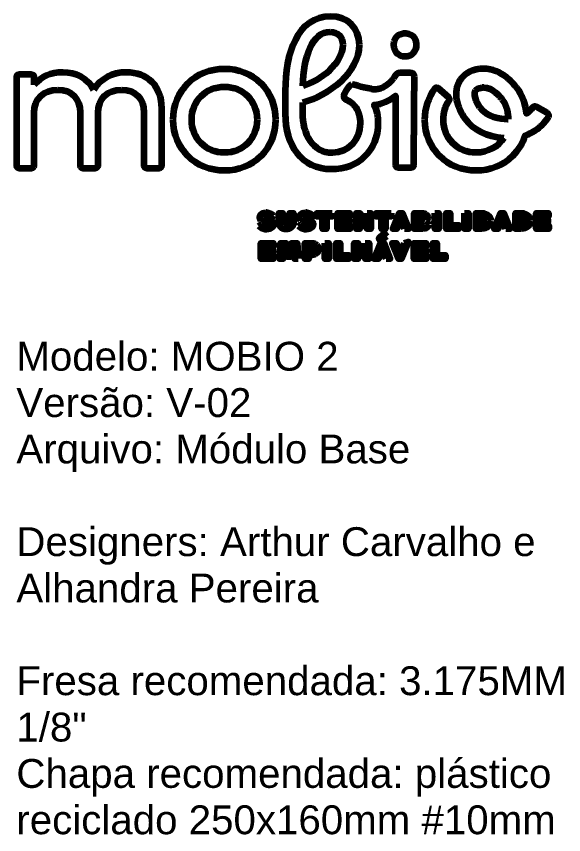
# Model space of a CAD drawing. Header units: inches. Extents: x 10737 to 13492, y 903 to 4091.
# Drawn here: x 12376 to 12816, y 3434 to 4091 of the extents above; entities that cross this region are included whole.
import ezdxf

# ---------------------------------------------------------------- set-up
doc = ezdxf.new("R2010")
doc.units = ezdxf.units.IN
doc.header["$MEASUREMENT"] = 0
doc.layers.add('PDF2_Geometry', color=7, linetype='Continuous', plot=False)
doc.styles.get("Standard").update_dxf_attribs({"font": 'arial.ttf'})

# ---------------------------------------------------------------- blocks, each defined once
blk = doc.blocks.new('Ativo 34')
at = {"layer": 'PDF2_Geometry', "lineweight": 158}
for points in [[(1.106, 10.447), (1.106, 10.916, 0.414143), (0.952, 11.069), (0.188, 11.069, 0.414143), (0.035, 10.916), (0.035, 5.617, 0.414199), (0.181, 5.471), (0.96, 5.471, 0.414234), (1.106, 5.617), (1.106, 8.783)], [(21.664, 8.716, 0.050353), (21.483, 9.255, 0.15197), (22.757, 9.798), (22.757, 5.633, 0.414196), (22.886, 5.503), (23.72, 5.503, 0.41362), (23.849, 5.632, -0.000191), (23.888, 10.912)], [(25.622, 8.365, -0.152618), (25.969, 9.514, 0.380297), (25.947, 9.69), (25.313, 10.25, 0.433501), (25.117, 10.231, 0.166927), (24.498, 8.365)], [(29.779, 6.202, 0.124287), (30.521, 7.427, 0.062677), (31.116, 7.714, 0.101098), (31.902, 8.489, 0.436845), (31.838, 8.768), (31.2, 9.132, 0.384715), (30.947, 9.077, -0.074276), (30.61, 8.726, 0.140931), (30.019, 10.276)], [(7.679, 8.804), (7.679, 6.093), (7.68, 6.093), (7.68, 5.617, 0.414313), (7.826, 5.471), (8.605, 5.471, 0.414171), (8.751, 5.617), (8.751, 7.53), (8.75, 7.53), (8.75, 9.06)], [(3.857, 8.804), (3.857, 5.617, 0.414314), (4.003, 5.471), (4.782, 5.471, 0.41417), (4.928, 5.617), (4.928, 8.783)], [(21.723, 8.176, 0.020427), (21.713, 8.378), (21.718, 8.378, 0.03153), (21.668, 8.7)], [(14.875, 2.244, 0.000303), (14.992, 2.213, 0.00214), (15.027, 2.204, -0.000431), (15.063, 2.195, 0.000938), (15.095, 2.187)], [(17.25, 2.244, 0.000326), (17.367, 2.213, 0.00214), (17.401, 2.204, -0.000431), (17.437, 2.195, 0.000938), (17.47, 2.187)]]:
    blk.add_lwpolyline(points, format="xyb", dxfattribs=at)
for points in [[(23.631, 11.169), (22.988, 11.169)], [(16.145, 10.091), (16.145, 8.716)], [(17.199, 8.805), (17.199, 9.397)], [(15.432, 2.629), (15.297, 2.486)], [(15.76, 2.229), (15.76, 2.769), (15.999, 2.769), (15.999, 2.223)], [(16.41, 2.223), (16.41, 2.769), (16.65, 2.769), (16.65, 2.223)], [(17.806, 2.629), (17.672, 2.486)], [(24.382, 1.836), (23.875, 1.836), (23.875, 2.771), (24.336, 2.771)], [(24.325, 2.59), (24.114, 2.59), (24.114, 2.395), (24.33, 2.395)], [(27.937, 1.836), (27.565, 1.836), (27.565, 2.771), (27.937, 2.771)], [(27.933, 2.562), (27.805, 2.562), (27.805, 2.045), (27.935, 2.045)], [(30.309, 1.836), (29.938, 1.836), (29.938, 2.771), (30.309, 2.771)], [(30.305, 2.562), (30.177, 2.562), (30.177, 2.045), (30.307, 2.045)], [(14.59, 1.99), (14.734, 2.121)], [(16.965, 1.99), (17.108, 2.121)], [(24.356, 2.214), (24.114, 2.214), (24.114, 2.016), (24.358, 2.016)], [(17.756, 0.274), (17.556, 0.274), (17.556, 0.035), (17.317, 0.035), (17.317, 0.97), (17.748, 0.97)], [(17.748, 0.759), (17.556, 0.759), (17.556, 0.485), (17.756, 0.485)]]:
    blk.add_lwpolyline(points, dxfattribs=at)
for points in [[(18.95, 2.771), (18.95, 2.562), (18.615, 2.562), (18.615, 1.836), (18.376, 1.836), (18.376, 2.562), (18.043, 2.562), (18.043, 2.771)], [(19.511, 2.031), (20.035, 2.031), (20.035, 1.836), (19.272, 1.836), (19.272, 2.769), (20.018, 2.769), (20.018, 2.573), (19.511, 2.573), (19.511, 2.412), (19.985, 2.412), (19.985, 2.219), (19.511, 2.219)], [(21.055, 2.771), (21.275, 2.771), (21.275, 1.836), (21.064, 1.836), (20.624, 2.421), (20.624, 1.836), (20.405, 1.836), (20.405, 2.771), (20.616, 2.771), (21.055, 2.182)], [(22.492, 2.771), (22.492, 2.562), (22.157, 2.562), (22.157, 1.836), (21.918, 1.836), (21.918, 2.562), (21.586, 2.562), (21.586, 2.771)], [(23.298, 1.836), (23.231, 2.029), (22.91, 2.029), (22.838, 1.836), (22.586, 1.836), (22.971, 2.771), (23.175, 2.771), (23.545, 1.836)], [(22.987, 2.234), (23.16, 2.234), (23.076, 2.474)], [(25.104, 2.771), (25.347, 2.771), (25.347, 1.836), (25.104, 1.836)], [(26.024, 2.047), (26.548, 2.047), (26.548, 1.836), (25.784, 1.836), (25.784, 2.771), (26.024, 2.771)], [(26.885, 2.771), (27.128, 2.771), (27.128, 1.836), (26.885, 1.836)], [(29.372, 1.836), (29.305, 2.029), (28.983, 2.029), (28.911, 1.836), (28.659, 1.836), (29.044, 2.771), (29.248, 2.771), (29.618, 1.836)], [(29.06, 2.234), (29.233, 2.234), (29.149, 2.474)], [(31.412, 2.031), (31.936, 2.031), (31.936, 1.836), (31.173, 1.836), (31.173, 2.769), (31.919, 2.769), (31.919, 2.573), (31.412, 2.573), (31.412, 2.412), (31.886, 2.412), (31.886, 2.219), (31.412, 2.219)], [(22.216, 1.376), (21.879, 1.102), (21.749, 1.259), (22.077, 1.544)], [(23.273, 0.97), (23.532, 1.044), (23.116, 0.035), (22.942, 0.035), (22.558, 0.97), (22.821, 0.97), (23.044, 0.35)], [(14.927, 0.23), (15.452, 0.23), (15.452, 0.035), (14.688, 0.035), (14.688, 0.968), (15.434, 0.968), (15.434, 0.772), (14.927, 0.772), (14.927, 0.611), (15.401, 0.611), (15.401, 0.417), (14.927, 0.417)], [(16.921, 0.035), (16.691, 0.035), (16.658, 0.755), (16.454, 0.146), (16.267, 0.146), (16.065, 0.765), (16.03, 0.035), (15.804, 0.035), (15.871, 0.97), (16.201, 0.97), (16.364, 0.465), (16.526, 0.97), (16.854, 0.97)], [(18.515, 0.97), (18.759, 0.97), (18.759, 0.035), (18.515, 0.035)], [(19.435, 0.246), (19.959, 0.246), (19.959, 0.035), (19.196, 0.035), (19.196, 0.97), (19.435, 0.97)], [(20.931, 0.97), (21.17, 0.97), (21.17, 0.035), (20.931, 0.035), (20.931, 0.417), (20.511, 0.417), (20.511, 0.035), (20.272, 0.035), (20.272, 0.97), (20.511, 0.97), (20.511, 0.626), (20.931, 0.626)], [(22.187, 0.035), (22.12, 0.228), (21.799, 0.228), (21.727, 0.035), (21.475, 0.035), (21.86, 0.97), (22.064, 0.97), (22.434, 0.035)], [(21.876, 0.433), (22.049, 0.433), (21.965, 0.673)], [(24.086, 0.23), (24.61, 0.23), (24.61, 0.035), (23.847, 0.035), (23.847, 0.968), (24.593, 0.968), (24.593, 0.772), (24.086, 0.772), (24.086, 0.611), (24.56, 0.611), (24.56, 0.417), (24.086, 0.417)], [(25.219, 0.246), (25.743, 0.246), (25.743, 0.035), (24.98, 0.035), (24.98, 0.97), (25.219, 0.97)]]:
    blk.add_lwpolyline(points, close=True, dxfattribs=at)
for centre, radius, start, end in [((23.203, 12.948), 0.553, 108.2136, 169.6569), ((21.497, 11.386), 1.194, 260.7743, 297.9289), ((28.037, 9.569), 0.726, 89.9896, 97.0145), ((29.553, 14.688), 6.29, 269.1959, 269.556), ((15.011, 2.144), 0.657, 69.0253, 90.0553), ((17.385, 2.144), 0.657, 69.0265, 90.0589), ((24.018, 41.798), 40.4, 257.1968, 257.3622), ((14.741, 1.205), 1.046, 66.7551, 68.3074), ((15.07, 2.013), 0.176, 44.9976, 52.5138), ((15.136, 2.096), 0.0738, 0.091, 17.1751), ((26.153, 40.735), 39.31, 257.1945, 257.3645), ((17.115, 1.205), 1.046, 66.7551, 68.3074), ((17.445, 2.013), 0.176, 44.9976, 52.5138), ((17.51, 2.096), 0.0743, 0.1445, 17.1215), ((15.037, 2.527), 0.722, 249.0374, 270.1207), ((17.411, 2.527), 0.722, 249.0374, 270.1207)]:
    blk.add_arc(centre, radius, start, end, dxfattribs=at)
for points in [[(18.87, 14.55), (16.852, 14.55), (16.145, 12.301), (16.145, 10.091)], [(20.592, 12.854), (20.592, 13.843), (19.872, 14.55), (18.87, 14.55)], [(17.199, 10.373), (17.25, 12.147), (17.764, 13.625), (18.831, 13.625)], [(18.831, 13.625), (19.294, 13.625), (19.589, 13.329), (19.589, 12.854)], [(24.016, 12.88), (24.016, 13.4), (23.523, 13.632), (23.03, 13.473)], [(19.589, 12.854), (19.589, 11.736), (18.266, 10.695), (17.199, 10.373)], [(17.199, 9.397), (18.78, 9.821), (20.592, 11.209), (20.592, 12.854)], [(22.659, 13.047), (22.562, 12.513), (22.868, 12.16), (23.309, 12.16)], [(23.309, 12.16), (23.759, 12.16), (24.016, 12.455), (24.016, 12.88)], [(12.504, 11.398), (10.744, 11.398), (9.416, 10.094), (9.416, 8.365)], [(14.697, 10.529), (14.128, 11.089), (13.349, 11.398), (12.504, 11.398)], [(27.812, 11.401), (27.152, 11.32), (26.806, 11.006), (26.632, 10.756)], [(30.019, 10.276), (29.792, 10.575), (28.962, 11.541), (27.812, 11.401)], [(2.812, 11.197), (2.095, 11.197), (1.51, 10.939), (1.106, 10.447)], [(4.676, 10.154), (4.325, 10.819), (3.654, 11.197), (2.812, 11.197)], [(6.634, 11.197), (5.777, 11.197), (5.087, 10.828), (4.676, 10.154)], [(8.169, 10.613), (7.789, 10.995), (7.259, 11.197), (6.634, 11.197)], [(22.625, 10.839), (22.473, 10.632), (22.283, 10.453), (22.056, 10.331)], [(22.988, 11.169), (22.777, 11.169), (22.73, 10.983), (22.625, 10.839)], [(23.888, 10.912), (23.888, 11.105), (23.798, 11.169), (23.631, 11.169)], [(8.75, 9.06), (8.75, 9.693), (8.549, 10.23), (8.169, 10.613)], [(10.54, 8.365), (10.54, 9.491), (11.385, 10.34), (12.504, 10.34)], [(12.504, 10.34), (13.617, 10.34), (14.457, 9.491), (14.457, 8.365)], [(15.581, 8.365), (15.581, 9.2), (15.267, 9.968), (14.697, 10.529)], [(20.138, 10.484), (19.987, 10.484), (19.649, 9.895), (19.649, 9.745)], [(21.305, 10.208), (20.653, 10.31), (20.243, 10.484), (20.138, 10.484)], [(26.632, 10.756), (26.126, 10.032), (26.46, 9.058), (26.9, 8.444)], [(27.55, 10.115), (27.586, 10.166), (27.685, 10.257), (27.948, 10.289)], [(28.037, 10.295), (28.572, 10.295), (29.035, 9.72), (29.127, 9.6)], [(1.106, 8.783), (1.106, 9.618), (1.663, 10.158), (2.524, 10.158)], [(2.524, 10.158), (3.334, 10.158), (3.857, 9.627), (3.857, 8.804)], [(4.928, 8.783), (4.928, 9.618), (5.485, 10.158), (6.346, 10.158)], [(6.346, 10.158), (7.156, 10.158), (7.679, 9.627), (7.679, 8.804)], [(27.811, 9.095), (27.578, 9.421), (27.414, 9.919), (27.55, 10.115)], [(19.649, 9.745), (19.649, 9.669), (19.686, 9.632), (19.737, 9.607)], [(19.737, 9.607), (20, 9.475), (20.209, 9.346), (20.38, 9.095)], [(29.127, 9.6), (29.445, 9.18), (29.505, 8.703), (29.504, 8.398)], [(20.38, 9.095), (20.558, 8.832), (20.63, 8.481), (20.63, 8.163)], [(29.464, 8.398), (29.03, 8.403), (28.236, 8.5), (27.811, 9.095)], [(9.416, 8.365), (9.416, 6.636), (10.744, 5.333), (12.504, 5.333)], [(12.504, 6.391), (11.385, 6.391), (10.54, 7.239), (10.54, 8.365)], [(14.457, 8.365), (14.457, 7.239), (13.617, 6.391), (12.504, 6.391)], [(14.697, 6.202), (15.267, 6.763), (15.581, 7.531), (15.581, 8.365)], [(16.145, 8.716), (16.145, 6.852), (17.109, 5.413), (18.908, 5.413)], [(18.972, 6.377), (17.79, 6.377), (17.199, 7.469), (17.199, 8.805)], [(21.668, 8.7), (21.667, 8.706), (21.666, 8.711), (21.664, 8.716)], [(24.498, 8.365), (24.498, 6.636), (25.825, 5.333), (27.586, 5.333)], [(27.586, 6.391), (26.466, 6.391), (25.622, 7.24), (25.622, 8.365)], [(26.9, 8.444), (27.395, 7.752), (28.22, 7.346), (29.239, 7.286)], [(18.908, 5.413), (20.527, 5.413), (21.723, 6.518), (21.723, 8.176)], [(20.63, 8.163), (20.63, 7.148), (19.949, 6.377), (18.972, 6.377)], [(29.239, 7.286), (28.899, 6.739), (28.299, 6.391), (27.586, 6.391)], [(12.504, 5.333), (13.349, 5.333), (14.128, 5.641), (14.697, 6.202)], [(27.586, 5.333), (28.431, 5.333), (29.21, 5.641), (29.779, 6.202)], [(14.619, 2.503), (14.619, 2.6), (14.656, 2.674), (14.732, 2.725)], [(14.64, 2.4), (14.626, 2.43), (14.619, 2.464), (14.619, 2.503)], [(14.732, 2.725), (14.807, 2.776), (14.9, 2.801), (15.01, 2.801)], [(15.001, 2.595), (14.903, 2.595), (14.853, 2.57), (14.853, 2.52)], [(14.853, 2.52), (14.853, 2.489), (14.87, 2.466), (14.903, 2.451)], [(14.903, 2.451), (14.937, 2.435), (14.984, 2.421), (15.044, 2.408)], [(15.297, 2.486), (15.229, 2.558), (15.13, 2.595), (15.001, 2.595)], [(15.246, 2.758), (15.322, 2.729), (15.384, 2.686), (15.432, 2.629)], [(16.993, 2.503), (16.993, 2.6), (17.031, 2.674), (17.106, 2.725)], [(17.015, 2.4), (17, 2.43), (16.993, 2.464), (16.993, 2.503)], [(17.106, 2.725), (17.182, 2.776), (17.274, 2.801), (17.384, 2.801)], [(17.376, 2.595), (17.277, 2.595), (17.228, 2.57), (17.228, 2.52)], [(17.228, 2.52), (17.228, 2.489), (17.245, 2.466), (17.278, 2.451)], [(17.278, 2.451), (17.311, 2.435), (17.358, 2.421), (17.419, 2.408)], [(17.672, 2.486), (17.603, 2.558), (17.505, 2.595), (17.376, 2.595)], [(17.62, 2.758), (17.697, 2.729), (17.759, 2.686), (17.806, 2.629)], [(24.419, 2.563), (24.397, 2.581), (24.366, 2.59), (24.325, 2.59)], [(24.336, 2.771), (24.449, 2.771), (24.537, 2.745), (24.599, 2.695)], [(24.452, 2.497), (24.452, 2.523), (24.441, 2.545), (24.419, 2.563)], [(24.419, 2.425), (24.441, 2.445), (24.452, 2.469), (24.452, 2.497)], [(24.693, 2.514), (24.693, 2.434), (24.657, 2.369), (24.584, 2.318)], [(24.599, 2.695), (24.662, 2.644), (24.693, 2.584), (24.693, 2.514)], [(28.137, 2.489), (28.084, 2.538), (28.015, 2.562), (27.933, 2.562)], [(27.937, 2.771), (28.089, 2.771), (28.215, 2.727), (28.314, 2.638)], [(28.218, 2.305), (28.218, 2.379), (28.191, 2.441), (28.137, 2.489)], [(28.314, 2.638), (28.414, 2.55), (28.463, 2.438), (28.463, 2.303)], [(30.509, 2.489), (30.456, 2.538), (30.388, 2.562), (30.305, 2.562)], [(30.309, 2.771), (30.462, 2.771), (30.587, 2.727), (30.687, 2.638)], [(30.59, 2.305), (30.59, 2.379), (30.563, 2.441), (30.509, 2.489)], [(30.687, 2.638), (30.786, 2.55), (30.836, 2.438), (30.836, 2.303)], [(14.778, 1.853), (14.695, 1.885), (14.632, 1.931), (14.59, 1.99)], [(14.689, 2.329), (14.671, 2.347), (14.655, 2.37), (14.64, 2.4)], [(14.777, 2.278), (14.737, 2.295), (14.707, 2.312), (14.689, 2.329)], [(14.734, 2.121), (14.812, 2.048), (14.916, 2.012), (15.045, 2.012)], [(14.875, 2.244), (14.851, 2.25), (14.818, 2.262), (14.777, 2.278)], [(15.044, 2.408), (15.054, 2.406), (15.061, 2.405), (15.066, 2.403)], [(15.045, 2.012), (15.094, 2.012), (15.134, 2.019), (15.164, 2.034)], [(15.127, 2.177), (15.12, 2.18), (15.109, 2.183), (15.095, 2.187)], [(15.177, 2.153), (15.172, 2.157), (15.164, 2.162), (15.154, 2.166)], [(15.164, 2.034), (15.195, 2.048), (15.21, 2.069), (15.21, 2.096)], [(15.179, 2.377), (15.207, 2.371), (15.24, 2.36), (15.279, 2.344)], [(15.207, 2.118), (15.205, 2.125), (15.201, 2.132), (15.195, 2.138)], [(15.279, 2.344), (15.317, 2.328), (15.347, 2.311), (15.368, 2.292)], [(15.445, 2.112), (15.445, 2.015), (15.406, 1.939), (15.329, 1.886)], [(15.368, 2.292), (15.389, 2.273), (15.407, 2.248), (15.422, 2.217)], [(15.422, 2.217), (15.437, 2.186), (15.445, 2.151), (15.445, 2.112)], [(15.884, 1.925), (15.802, 2.005), (15.76, 2.106), (15.76, 2.229)], [(15.999, 2.223), (15.999, 2.165), (16.019, 2.117), (16.057, 2.078)], [(16.057, 2.078), (16.095, 2.04), (16.144, 2.021), (16.202, 2.021)], [(16.202, 2.021), (16.261, 2.021), (16.311, 2.04), (16.351, 2.078)], [(16.351, 2.078), (16.39, 2.117), (16.41, 2.165), (16.41, 2.223)], [(16.65, 2.223), (16.65, 2.102), (16.607, 2.003), (16.521, 1.924)], [(17.153, 1.853), (17.07, 1.885), (17.007, 1.931), (16.965, 1.99)], [(17.064, 2.329), (17.046, 2.347), (17.029, 2.37), (17.015, 2.4)], [(17.152, 2.278), (17.111, 2.295), (17.082, 2.312), (17.064, 2.329)], [(17.108, 2.121), (17.187, 2.048), (17.29, 2.012), (17.419, 2.012)], [(17.25, 2.244), (17.225, 2.25), (17.192, 2.262), (17.152, 2.278)], [(17.419, 2.408), (17.429, 2.406), (17.436, 2.405), (17.44, 2.403)], [(17.419, 2.012), (17.469, 2.012), (17.508, 2.019), (17.539, 2.034)], [(17.502, 2.177), (17.495, 2.18), (17.484, 2.183), (17.47, 2.187)], [(17.552, 2.153), (17.546, 2.157), (17.538, 2.162), (17.528, 2.166)], [(17.539, 2.034), (17.569, 2.048), (17.585, 2.069), (17.585, 2.096)], [(17.554, 2.377), (17.581, 2.371), (17.614, 2.36), (17.653, 2.344)], [(17.581, 2.118), (17.579, 2.125), (17.575, 2.132), (17.569, 2.138)], [(17.653, 2.344), (17.691, 2.328), (17.721, 2.311), (17.742, 2.292)], [(17.819, 2.112), (17.819, 2.015), (17.781, 1.939), (17.703, 1.886)], [(17.742, 2.292), (17.763, 2.273), (17.781, 2.248), (17.797, 2.217)], [(17.797, 2.217), (17.812, 2.186), (17.819, 2.151), (17.819, 2.112)], [(24.33, 2.395), (24.367, 2.395), (24.397, 2.405), (24.419, 2.425)], [(24.463, 2.186), (24.438, 2.205), (24.402, 2.214), (24.356, 2.214)], [(24.358, 2.016), (24.401, 2.016), (24.436, 2.026), (24.462, 2.047)], [(24.462, 2.047), (24.489, 2.067), (24.502, 2.09), (24.502, 2.116)], [(24.502, 2.116), (24.502, 2.144), (24.489, 2.167), (24.463, 2.186)], [(24.584, 2.318), (24.636, 2.294), (24.676, 2.262), (24.703, 2.222)], [(24.743, 2.095), (24.743, 2.025), (24.711, 1.964), (24.647, 1.913)], [(24.703, 2.222), (24.729, 2.182), (24.743, 2.139), (24.743, 2.095)], [(27.935, 2.045), (28.016, 2.045), (28.084, 2.069), (28.137, 2.118)], [(28.314, 1.968), (28.215, 1.88), (28.089, 1.836), (27.937, 1.836)], [(28.137, 2.118), (28.191, 2.168), (28.218, 2.23), (28.218, 2.305)], [(28.463, 2.303), (28.463, 2.168), (28.414, 2.057), (28.314, 1.968)], [(30.307, 2.045), (30.388, 2.045), (30.456, 2.069), (30.509, 2.118)], [(30.687, 1.968), (30.587, 1.88), (30.462, 1.836), (30.309, 1.836)], [(30.509, 2.118), (30.563, 2.168), (30.59, 2.23), (30.59, 2.305)], [(30.836, 2.303), (30.836, 2.168), (30.786, 2.057), (30.687, 1.968)], [(15.329, 1.886), (15.251, 1.832), (15.154, 1.805), (15.038, 1.805)], [(16.197, 1.805), (16.071, 1.805), (15.967, 1.845), (15.884, 1.925)], [(16.521, 1.924), (16.436, 1.845), (16.328, 1.805), (16.197, 1.805)], [(17.703, 1.886), (17.625, 1.832), (17.529, 1.805), (17.413, 1.805)], [(24.647, 1.913), (24.583, 1.861), (24.495, 1.836), (24.382, 1.836)], [(17.748, 0.97), (17.868, 0.97), (17.965, 0.937), (18.038, 0.873)], [(17.86, 0.719), (17.831, 0.745), (17.794, 0.759), (17.748, 0.759)], [(17.756, 0.485), (17.801, 0.485), (17.837, 0.497), (17.863, 0.522)], [(17.902, 0.618), (17.902, 0.658), (17.888, 0.692), (17.86, 0.719)], [(17.863, 0.522), (17.889, 0.546), (17.902, 0.578), (17.902, 0.618)], [(18.038, 0.873), (18.111, 0.808), (18.148, 0.725), (18.148, 0.622)], [(18.148, 0.622), (18.148, 0.519), (18.112, 0.435), (18.041, 0.371)], [(18.041, 0.371), (17.97, 0.306), (17.875, 0.274), (17.756, 0.274)]]:
    blk.add_open_spline(points, degree=3, dxfattribs=at)
blk = doc.blocks.new('Block sheet')
at = {"xscale": 13.40682207931606, "yscale": 13.40682207931606, "zscale": 13.40682207931606}
blk.add_blockref('Ativo 34', (1653.6, 3896.09), dxfattribs=at)
at = {"color": 0, "insert": (1654.07, 3829.95), "char_height": 23.1574, "width": 458.2045, "attachment_point": 1, "line_spacing_factor": 0.963855}
blk.add_mtext('\\A1;Modelo: MOBIO 2\\PVersão: V-02\\PArquivo: Módulo Base\\P\\PDesigners: Arthur Carvalho e Alhandra Pereira\\P\\PFresa recomendada: 3.175MM 1/8"\\PChapa recomendada: plástico reciclado 250x160mm #10mm', dxfattribs=at)

msp = doc.modelspace()

# ---------------------------------------------------------------- block references
at = {"layer": 'PDF2_Geometry'}
msp.add_blockref('Block sheet', (10722, 0), dxfattribs=at)

doc.saveas('drawing.dxf')
